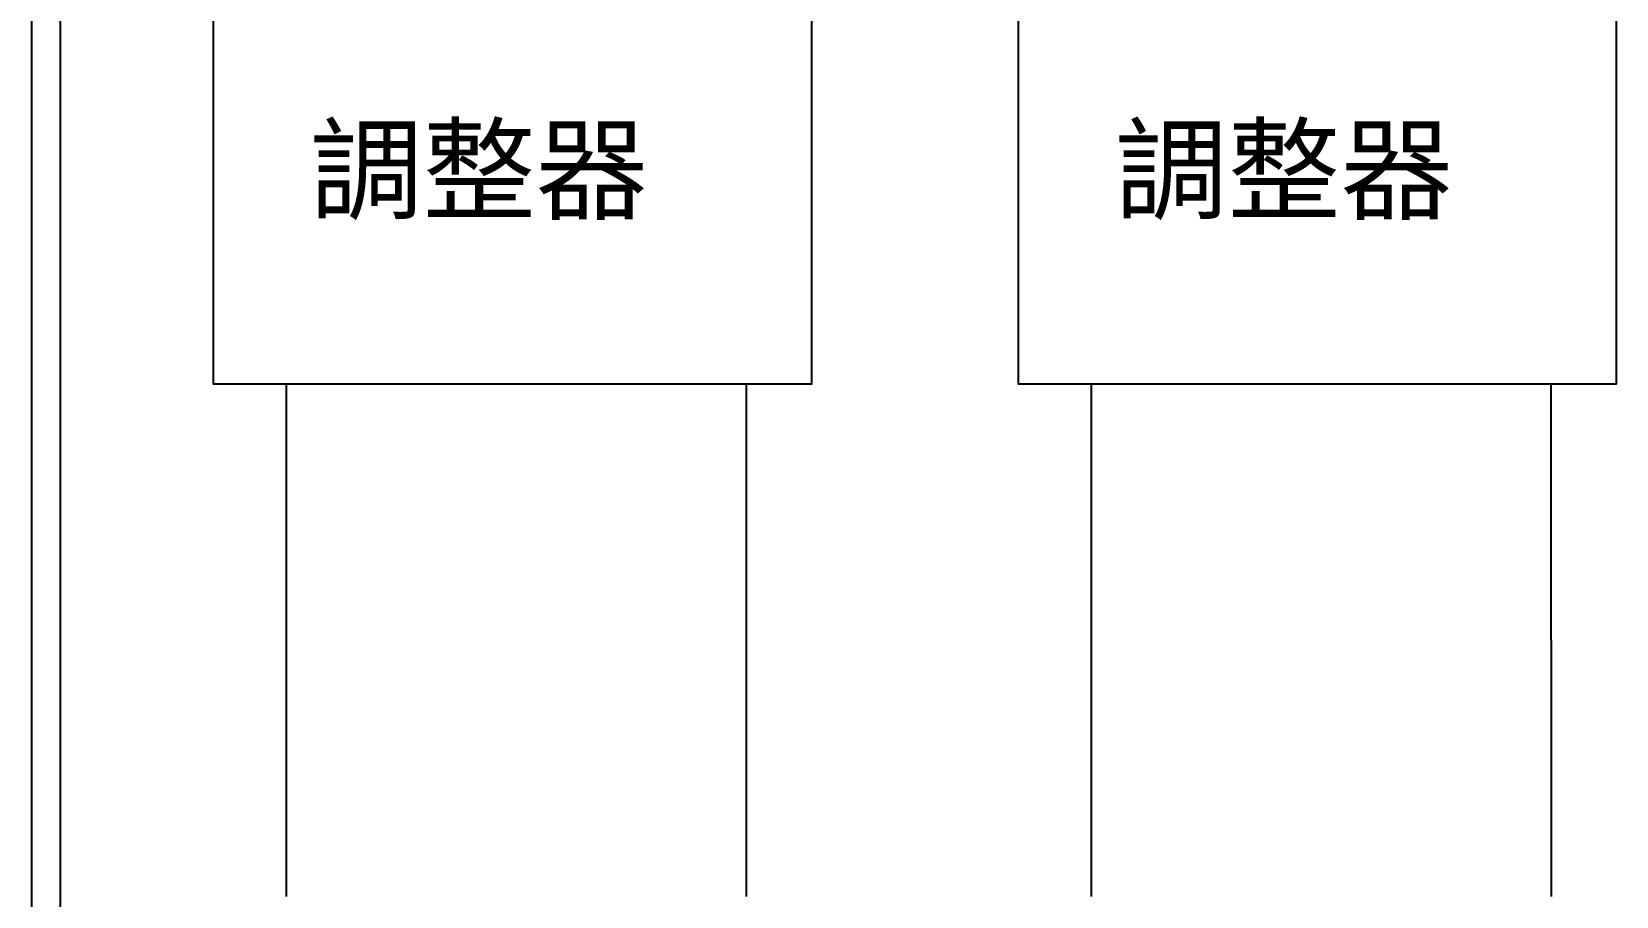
# Model space of a CAD drawing. Extents: x 10 to 297, y 3 to 207.
# Drawn here: x 10 to 78.9, y 60.9 to 98.5 of the extents above; entities that cross this region are included whole.
import ezdxf

# ---------------------------------------------------------------- set-up
doc = ezdxf.new("R2010")
doc.units = 0
doc.layers.get('0').update_dxf_attribs({"linetype": 'CONTINUOUS'})
doc.layers.add('圖框層', color=7, linetype='CONTINUOUS')
doc.layers.add('標尺寸層', color=3, linetype='CONTINUOUS')
doc.styles.add('STSL', font='KAIU.TTF')

msp = doc.modelspace()

# ---------------------------------------------------------------- linework, layer by layer
for p, q in [((21.062, 83.175), (21.07, 60.883)), ((41.062, 83.175), (41.07, 60.883)), ((56.062, 83.175), (56.07, 60.883)), ((76.062, 83.175), (76.07, 60.883))]:
    msp.add_line(p, q)
at = {"layer": '圖框層', "color": 7}
for p, q in [((10, 3), (10, 206.969)), ((11.25, 4.25), (11.25, 205.719))]:
    msp.add_line(p, q, dxfattribs=at)
at = {"layer": '標尺寸層', "color": 7}
for points in [[(17.91, 100.552), (43.903, 100.552), (43.903, 83.175), (17.91, 83.175)], [(52.91, 100.552), (78.903, 100.552), (78.903, 83.175), (52.91, 83.175)]]:
    msp.add_lwpolyline(points, close=True, dxfattribs=at)

# ---------------------------------------------------------------- texts
at = {"layer": '圖框層', "color": 4, "style": 'STSL'}
for p in [(22.09, 90.706), (57.09, 90.706)]:
    msp.add_text('調整器', height=3.6, dxfattribs=at).set_placement(p)

doc.saveas('drawing.dxf')
